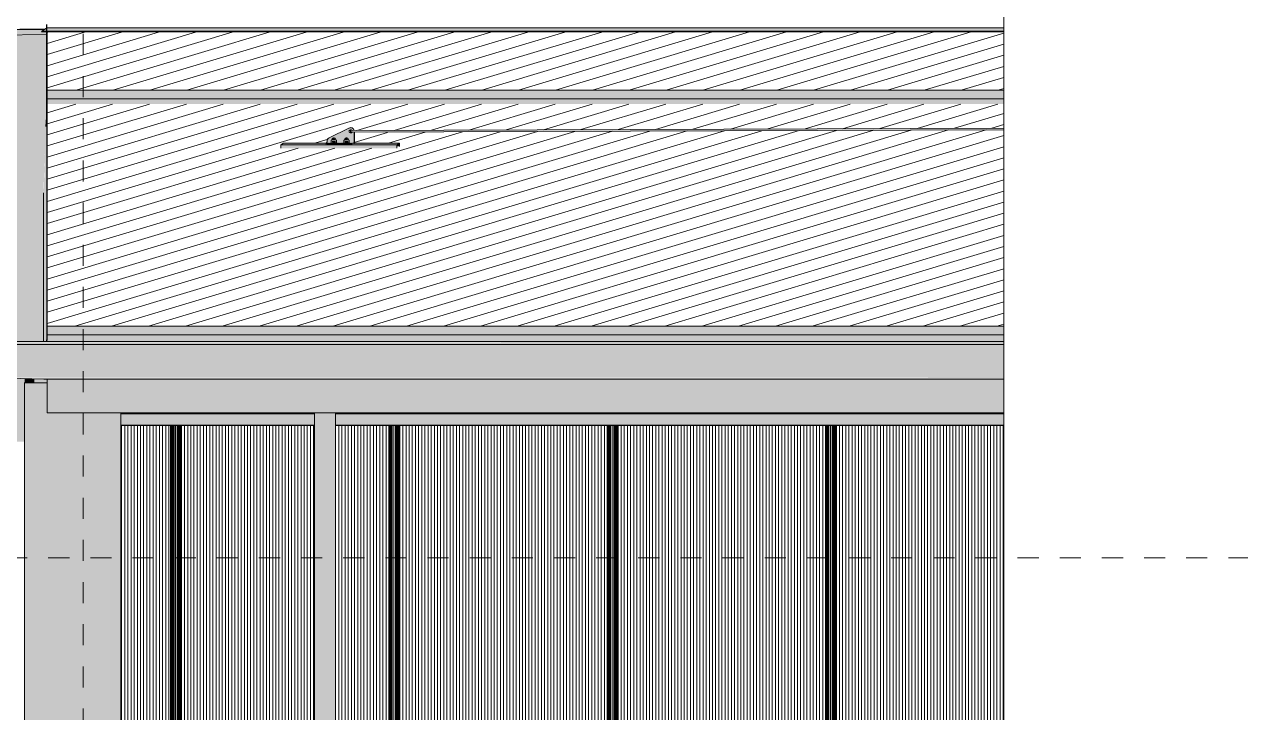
# Model space of a CAD drawing. Header units: metres. Extents: x -2362 to -2010, y -1 to 30.
# Drawn here: x -2154.29 to -2148.52, y 14.51 to 17.77 of the extents above; entities that cross this region are included whole.
import ezdxf

# ---------------------------------------------------------------- set-up
doc = ezdxf.new("R2010")
doc.units = ezdxf.units.M
doc.linetypes.add('AEC_Center', pattern=[0.024, 0.012, -0.004, 0.004, -0.004])
doc.linetypes.add('Grid Line', pattern=[0.021, 0.012, -0.003, 0.003, -0.003])
for name, color, linetype, lineweight in [('A-DETL', 90, 'Continuous', 50), ('A-FLOR-LEVL', 51, 'Continuous', 5), ('A-GENM', 13, 'Continuous', 5), ('A-GLAZ-CURT', 52, 'Continuous', 5), ('A-GLAZ-CWMG', 51, 'Continuous', 5), ('A-ROOF', 132, 'Continuous', 5), ('A-ROOF-PATT', 132, 'Continuous', 5), ('A-WALL', 113, 'Continuous', 5), ('P-SANR-FIXT', 6, 'Continuous', 5), ('Q-SPCQ', 91, 'Continuous', 5), ('S-GRID', 1, 'Continuous', 5)]:
    doc.layers.add(name, color=color, linetype=linetype, lineweight=lineweight)

# ---------------------------------------------------------------- blocks, each defined once
blk = doc.blocks.new('Downpipe - Tee Spreader - Downpipe - Tee Spreader-3247246-SOUTH EAST - PART A')
at = {"layer": 'P-SANR-FIXT'}
blk.add_hatch(color=256, dxfattribs=at).paths.add_polyline_path([(-912.0533, 11.3066), (-912.0534, 15.9274), (-912.1529, 15.9274), (-912.1523, 11.3131), (-912.1484, 11.321), (-912.1382, 11.3319), (-912.1253, 11.3387), (-912.1124, 11.3414), (-912.1003, 11.3412), (-912.0899, 11.339), (-912.0818, 11.3362), (-912.071, 11.3297), (-912.0621, 11.321), (-912.055, 11.3066)])
for p, q in [((-912.1531, 15.9274), (-912.1531, 11.3115)), ((-912.0531, 11.3066), (-912.0531, 15.9274))]:
    blk.add_line(p, q, dxfattribs=at)
blk = doc.blocks.new('Static Line_Sayfa_Metal Deck_Pan Mount - Up to 15 _ pitch - Max 2 Users-1865617-SOUTH EAST - PART A')
at = {"layer": 'Q-SPCQ'}
h = blk.add_hatch(color=256, dxfattribs=at)
h.paths.add_polyline_path([(-911.9854, 17.2794), (-911.9819, 17.2697), (-911.981, 17.2797)])
h.paths.add_polyline_path([(-911.9896, 17.2779), (-911.9838, 17.2695), (-911.9854, 17.2794)])
h.paths.add_polyline_path([(-912.0527, 17.2118), (-912.0112, 17.2118), (-912.009, 17.2186), (-911.9929, 17.2166), (-911.9929, 17.2118), (-911.9642, 17.2118), (-911.9644, 17.2596), (-911.9707, 17.2595), (-911.9837, 17.255), (-911.9883, 17.2585), (-911.9893, 17.2622), (-911.9896, 17.2779), (-912.0873, 17.2296), (-912.0937, 17.2118), (-912.071, 17.2118), (-912.0687, 17.2186), (-912.0527, 17.2186)])
h.paths.add_polyline_path([(-912.0621, 17.2207), (-912.071, 17.2223), (-912.0648, 17.2296), (-912.0563, 17.2266), (-912.05, 17.2212), (-912.0598, 17.2207)])
h.paths.add_polyline_path([(-912.0076, 17.2207), (-912.0106, 17.223), (-912.005, 17.2296), (-911.9966, 17.2266), (-911.9902, 17.2212), (-912.0068, 17.2207)])
h.paths.add_polyline_path([(-911.9644, 17.2622), (-911.9644, 17.2625), (-911.9744, 17.2622)])
h.paths.add_polyline_path([(-911.9734, 17.2652), (-911.965, 17.2666), (-911.9666, 17.2707), (-911.973, 17.2655)])
h.paths.add_polyline_path([(-911.9767, 17.2789), (-911.981, 17.2797), (-911.9799, 17.2695)])
h.paths.add_polyline_path([(-911.9727, 17.2771), (-911.9767, 17.2789), (-911.9781, 17.2687)])
h.paths.add_polyline_path([(-911.9693, 17.2743), (-911.9727, 17.2771), (-911.9766, 17.2675)])
h.paths.add_polyline_path([(-911.9754, 17.266), (-911.9666, 17.2707), (-911.9693, 17.2743)])
h = blk.add_hatch(color=256, dxfattribs=at)
h.paths.add_polyline_path([(-911.6274, 17.2662), (-911.6274, 17.2676), (-911.6373, 17.2672)])
h.paths.add_polyline_path([(-911.9617, 17.2622), (-911.516, 17.2639), (-911.516, 17.2673), (-911.9819, 17.2642), (-911.9625, 17.2623)])
h.paths.add_polyline_path([(-911.516, 17.2639), (-908.8822, 17.2735), (-908.8823, 17.2777), (-909.5506, 17.2752), (-909.9001, 17.2729), (-909.9358, 17.2738), (-909.9771, 17.2737), (-911.148, 17.2688), (-911.1599, 17.2688), (-911.3774, 17.2676), (-911.4063, 17.2676), (-911.4755, 17.2682), (-911.5159, 17.2672)])
h.paths.add_polyline_path([(-911.9728, 17.2657), (-911.9754, 17.266), (-911.9744, 17.2657)])
h = blk.add_hatch(color=256, dxfattribs=at)
h.paths.add_polyline_path([(-911.0099, 17.2631), (-911.0091, 17.262), (-911.0091, 17.2631)])
h.paths.add_polyline_path([(-911.6779, 17.2599), (-911.5221, 17.2603), (-911.4925, 17.2602), (-908.8822, 17.2708), (-908.8823, 17.2735), (-911.6781, 17.2633), (-911.6779, 17.26)])
h.paths.add_polyline_path([(-911.9479, 17.2587), (-911.8059, 17.2592), (-911.7685, 17.2601), (-911.7587, 17.2601), (-911.678, 17.2612), (-911.6781, 17.2633), (-911.9707, 17.2601), (-911.9582, 17.2592)])
for points in [[(-911.9642, 17.2118), (-911.9637, 17.2121), (-911.9644, 17.2586)], [(-912.3123, 17.1988), (-911.7624, 17.1988), (-911.7498, 17.2064), (-911.9739, 17.2059), (-911.9739, 17.201), (-912.0935, 17.201), (-912.0942, 17.2064), (-912.2997, 17.2064)], [(-912.0935, 17.2059), (-911.9663, 17.2075), (-911.9644, 17.2086), (-912.0948, 17.2068)], [(-912.0935, 17.2059), (-912.0935, 17.201), (-912.0337, 17.201), (-912.0337, 17.2059)], [(-912.0674, 17.2207), (-912.05, 17.2212), (-912.0594, 17.2288), (-912.0648, 17.2296), (-912.0721, 17.2212)], [(-912.0621, 17.2068), (-912.0526, 17.207), (-912.0527, 17.2186), (-912.071, 17.2186), (-912.0687, 17.207), (-912.0643, 17.2069)], [(-912.0337, 17.201), (-911.9739, 17.201), (-911.9739, 17.2059), (-912.0337, 17.2059)], [(-912.0023, 17.2068), (-911.9929, 17.2075), (-911.9929, 17.2186), (-912.0112, 17.2186), (-912.009, 17.207), (-912.0046, 17.2069)], [(-912.0077, 17.2207), (-911.9902, 17.2212), (-911.9996, 17.2288), (-912.005, 17.2296), (-912.0106, 17.2211)], [(-911.7627, 17.1905), (-911.7495, 17.1905), (-911.75, 17.2033), (-911.7622, 17.1959), (-911.7625, 17.1959)], [(-911.7622, 17.1959), (-911.75, 17.2033), (-911.7498, 17.2064), (-911.7624, 17.1988)], [(-912.3128, 17.1824), (-911.7629, 17.1824), (-911.7624, 17.1988), (-912.3123, 17.1988)]]:
    blk.add_hatch(color=256, dxfattribs=at).paths.add_polyline_path(points)
h = blk.add_hatch(color=256, dxfattribs=at)
h.paths.add_polyline_path([(-912.0939, 17.2088), (-912.071, 17.211), (-912.071, 17.2118), (-912.0938, 17.2096), (-912.0938, 17.2091)])
h.paths.add_polyline_path([(-912.0526, 17.2088), (-912.0112, 17.211), (-912.0112, 17.2118), (-912.0526, 17.2096), (-912.0526, 17.2089)])
h.paths.add_polyline_path([(-911.9929, 17.2088), (-911.9642, 17.211), (-911.9644, 17.2118), (-911.9929, 17.2095), (-911.9929, 17.2091)])
for p, q in [((-911.9896, 17.2779), (-912.084, 17.2317)), ((-908.8822, 17.2777), (-911.9816, 17.2664)), ((-911.9816, 17.2584), (-908.8822, 17.2697)), ((-911.9642, 17.2118), (-911.9644, 17.2586)), ((-911.964, 17.2596), (-911.9637, 17.2121)), ((-912.3123, 17.1988), (-912.2997, 17.2064)), ((-912.0942, 17.2064), (-912.2997, 17.2064)), ((-912.0981, 17.2062), (-912.098, 17.2012)), ((-912.0959, 17.2075), (-912.098, 17.2062)), ((-912.0939, 17.2086), (-912.0959, 17.2075)), ((-912.0937, 17.216), (-912.0937, 17.2118)), ((-912.0935, 17.2059), (-912.0337, 17.2059)), ((-912.0848, 17.2312), (-912.0853, 17.231)), ((-912.074, 17.2191), (-912.074, 17.2074)), ((-912.0726, 17.2205), (-912.0735, 17.22)), ((-912.0486, 17.2201), (-912.0495, 17.2206)), ((-912.048, 17.2076), (-912.048, 17.2192)), ((-912.0337, 17.2059), (-911.9739, 17.2059)), ((-912.0143, 17.2191), (-912.0142, 17.2074)), ((-912.0128, 17.2205), (-912.0137, 17.22)), ((-911.9888, 17.2201), (-911.9897, 17.2206)), ((-911.9882, 17.2076), (-911.9883, 17.2192)), ((-911.7498, 17.2064), (-911.9718, 17.2064)), ((-911.9685, 17.2062), (-911.9663, 17.2075)), ((-911.9663, 17.2075), (-911.9644, 17.2086)), ((-911.7498, 17.2064), (-911.7624, 17.1988)), ((-911.7622, 17.1959), (-911.75, 17.2033)), ((-911.75, 17.2033), (-911.7495, 17.1905)), ((-911.7492, 17.1906), (-911.7498, 17.2064)), ((-912.3128, 17.1824), (-912.3123, 17.1988)), ((-911.7624, 17.1988), (-912.3123, 17.1988)), ((-911.7624, 17.1988), (-911.7629, 17.1824)), ((-911.7626, 17.1826), (-911.7622, 17.1959))]:
    blk.add_line(p, q, dxfattribs=at)
at = {"layer": 'Q-SPCQ', "flags": 128}
for points in [[(-912.074, 17.2191), (-912.0738, 17.2197), (-912.0736, 17.22), (-912.0735, 17.22)], [(-912.0722, 17.2212), (-912.0724, 17.2207), (-912.0726, 17.2205)], [(-912.0722, 17.2212), (-912.0694, 17.2272), (-912.0668, 17.2294), (-912.0668, 17.2294)], [(-912.0499, 17.2213), (-912.0527, 17.2273), (-912.0553, 17.2294), (-912.0568, 17.2302), (-912.0578, 17.2305), (-912.0584, 17.2307), (-912.0588, 17.2308), (-912.0591, 17.2308), (-912.0594, 17.2309), (-912.0596, 17.2309), (-912.0597, 17.2309), (-912.0599, 17.2309), (-912.06, 17.2309), (-912.0601, 17.2309), (-912.0602, 17.2309), (-912.0603, 17.231), (-912.0603, 17.231), (-912.0604, 17.231), (-912.0604, 17.231), (-912.0605, 17.231), (-912.0605, 17.231), (-912.0606, 17.231), (-912.0606, 17.231), (-912.0607, 17.231), (-912.0607, 17.231), (-912.0607, 17.231), (-912.0608, 17.231), (-912.0608, 17.231), (-912.0608, 17.231), (-912.0608, 17.231), (-912.0609, 17.231), (-912.0609, 17.231), (-912.0609, 17.231), (-912.0609, 17.231), (-912.061, 17.231), (-912.061, 17.231), (-912.061, 17.231), (-912.061, 17.231), (-912.0611, 17.231), (-912.0611, 17.231), (-912.0611, 17.231), (-912.0611, 17.231), (-912.0612, 17.231), (-912.0612, 17.231), (-912.0612, 17.231), (-912.0612, 17.231), (-912.0613, 17.231), (-912.0613, 17.231), (-912.0613, 17.231), (-912.0613, 17.231), (-912.0614, 17.231), (-912.0614, 17.231), (-912.0614, 17.231), (-912.0615, 17.231), (-912.0615, 17.231), (-912.0615, 17.231), (-912.0616, 17.231), (-912.0616, 17.231), (-912.0616, 17.231), (-912.0617, 17.231), (-912.0617, 17.231), (-912.0618, 17.231), (-912.0619, 17.2309), (-912.0619, 17.2309), (-912.062, 17.2309), (-912.0621, 17.2309), (-912.0622, 17.2309), (-912.0623, 17.2309), (-912.0624, 17.2309), (-912.0626, 17.2309), (-912.0628, 17.2308), (-912.063, 17.2308), (-912.0633, 17.2307), (-912.0637, 17.2307), (-912.0643, 17.2305), (-912.0651, 17.2302), (-912.0665, 17.2296), (-912.0668, 17.2294)], [(-912.0499, 17.2213), (-912.0497, 17.2208), (-912.0495, 17.2206)], [(-912.048, 17.2192), (-912.0483, 17.2198), (-912.0485, 17.2201), (-912.0486, 17.2201)], [(-912.0143, 17.2191), (-912.0141, 17.2197), (-912.0138, 17.22), (-912.0137, 17.22)], [(-912.0124, 17.2212), (-912.0126, 17.2207), (-912.0128, 17.2205)], [(-912.0124, 17.2212), (-912.0096, 17.2272), (-912.0071, 17.2294), (-912.0071, 17.2294)], [(-911.9902, 17.2213), (-911.993, 17.2273), (-911.9956, 17.2294), (-911.9971, 17.2302), (-911.998, 17.2305), (-911.9986, 17.2307), (-911.999, 17.2308), (-911.9994, 17.2308), (-911.9996, 17.2309), (-911.9998, 17.2309), (-912, 17.2309), (-912.0001, 17.2309), (-912.0002, 17.2309), (-912.0003, 17.2309), (-912.0004, 17.2309), (-912.0005, 17.231), (-912.0006, 17.231), (-912.0006, 17.231), (-912.0007, 17.231), (-912.0007, 17.231), (-912.0008, 17.231), (-912.0008, 17.231), (-912.0008, 17.231), (-912.0009, 17.231), (-912.0009, 17.231), (-912.001, 17.231), (-912.001, 17.231), (-912.001, 17.231), (-912.001, 17.231), (-912.0011, 17.231), (-912.0011, 17.231), (-912.0011, 17.231), (-912.0012, 17.231), (-912.0012, 17.231), (-912.0012, 17.231), (-912.0012, 17.231), (-912.0013, 17.231), (-912.0013, 17.231), (-912.0013, 17.231), (-912.0013, 17.231), (-912.0013, 17.231), (-912.0014, 17.231), (-912.0014, 17.231), (-912.0014, 17.231), (-912.0014, 17.231), (-912.0015, 17.231), (-912.0015, 17.231), (-912.0015, 17.231), (-912.0015, 17.231), (-912.0016, 17.231), (-912.0016, 17.231), (-912.0016, 17.231), (-912.0017, 17.231), (-912.0017, 17.231), (-912.0017, 17.231), (-912.0018, 17.231), (-912.0018, 17.231), (-912.0018, 17.231), (-912.0019, 17.231), (-912.0019, 17.231), (-912.002, 17.231), (-912.002, 17.231), (-912.0021, 17.2309), (-912.0022, 17.2309), (-912.0022, 17.2309), (-912.0023, 17.2309), (-912.0024, 17.2309), (-912.0025, 17.2309), (-912.0026, 17.2309), (-912.0028, 17.2309), (-912.003, 17.2308), (-912.0032, 17.2308), (-912.0035, 17.2307), (-912.0039, 17.2307), (-912.0045, 17.2305), (-912.0054, 17.2302), (-912.0067, 17.2296), (-912.0071, 17.2294)], [(-911.9902, 17.2213), (-911.9899, 17.2208), (-911.9897, 17.2206)], [(-911.9883, 17.2192), (-911.9885, 17.2198), (-911.9888, 17.2201), (-911.9888, 17.2201)]]:
    blk.add_lwpolyline(points, dxfattribs=at)
at = {"layer": 'Q-SPCQ'}
for centre, major_axis, ratio, start_param, end_param in [((-911.9818, 17.2622), (-0.009, 0.015), 0.994821, 4.426883, 6.198392), ((-911.9818, 17.2622), (-0.00386, 0.00643), 0.994821, 4.697409, 7.315403), ((-911.9818, 17.2622), (-0.00386, 0.00643), 0.994821, 1.032218, 3.912011), ((-911.9814, 17.2625), (-0.009, 0.015), 0.994821, 4.426883, 6.198392), ((-911.9814, 17.2625), (-0.00386, 0.00643), 0.994821, 6.006406, 7.315403), ((-911.9814, 17.2625), (-0.00386, 0.00643), 0.994821, 1.032218, 1.555816), ((-911.9816, 17.2624), (0, 0.004), 0.087257, 5.811946, 7.906341), ((-911.9816, 17.2624), (0, 0.004), 0.087257, 1.623156, 4.24115), ((-911.9816, 17.2624), (0, 0.004), 0.087257, 4.764749, 5.026548), ((-911.9816, 17.2624), (0, 0.004), 0.087257, 4.502949, 4.764749), ((-911.9814, 17.2625), (-0.00386, 0.00643), 0.994821, 4.697409, 5.482807), ((-911.9814, 17.2625), (-0.00386, 0.00643), 0.994821, 3.388412, 3.912011), ((-912.0931, 17.2062), (0.005, 0.00002), 0.052136, 3.054105, 4.624901), ((-912.094, 17.2116), (0, 0.003), 0.087257, 3.193952, 4.764749), ((-912.094, 17.2116), (0, 0.008), 0.087257, 3.193952, 3.717551), ((-912.0763, 17.216), (-0.009, 0.015), 0.994821, 6.198392, 7.315403), ((-912.0758, 17.2162), (-0.009, 0.015), 0.994821, 0.362011, 1.001332), ((-912.061, 17.2075), (0.013, 0.0001), 0.052136, 3.054105, 6.195697), ((-912.061, 17.2075), (0.013, 0.0001), 0.052136, 2.543204, 3.054105), ((-912.061, 17.2075), (0.013, 0.0001), 0.052136, 6.195697, 6.981096), ((-912.0012, 17.2075), (0.013, 0.0001), 0.052136, 3.054105, 6.195697), ((-912.0012, 17.2075), (0.013, 0.0001), 0.052136, 2.543204, 3.054105), ((-912.0012, 17.2075), (0.013, 0.0001), 0.052136, 6.195697, 6.981096), ((-911.9814, 17.2625), (-0.00386, 0.00643), 0.994821, 2.341215, 2.864813), ((-911.9735, 17.2062), (0.005, 0.00002), 0.052136, 4.624901, 6.195697), ((-911.9644, 17.2116), (0, 0.008), 0.087257, 3.193952, 4.764749), ((-911.9644, 17.2116), (0, 0.003), 0.087257, 3.193952, 4.764749)]:
    blk.add_ellipse(centre, major_axis=major_axis, ratio=ratio, start_param=start_param, end_param=end_param, dxfattribs=at)
blk = doc.blocks.new('Ridge Capping - Ridge Capping-1882401-SOUTH EAST - PART A')
at = {"layer": 'A-ROOF'}
h = blk.add_hatch(color=256, dxfattribs=at)
h.paths.add_polyline_path([(-1021.1753, 17.7195), (-913.5595, 17.7195), (-913.425, 17.7218), (-913.425, 17.7344), (-913.4478, 17.7344), (-913.4471, 17.7379), (-913.4341, 17.7457), (-1024.4769, 17.7457), (-1024.4767, 17.7195), (-1023.129, 17.7195)])
h.paths.add_polyline_path([(-913.423, 17.7195), (-913.421, 17.7195), (-913.423, 17.7344)])
h = blk.add_hatch(color=256, dxfattribs=at)
h.paths.add_polyline_path([(-908.8822, 17.7344), (-908.8822, 17.7379), (-913.423, 17.7379), (-913.423, 17.7344), (-909.3242, 17.7344)])
h.paths.add_polyline_path([(-913.4478, 17.7344), (-913.425, 17.7344), (-913.425, 17.7379), (-913.4471, 17.7379)])
h = blk.add_hatch(color=256, dxfattribs=at)
h.paths.add_polyline_path([(-908.8822, 17.7379), (-908.8822, 17.7536), (-913.423, 17.7524), (-913.423, 17.7379), (-909.3242, 17.7379)])
h.paths.add_polyline_path([(-913.425, 17.7379), (-913.425, 17.7512), (-913.4471, 17.7379)])
for p, q in [((-1024.4769, 17.7457), (-913.4341, 17.7457)), ((-913.4478, 17.7344), (-913.4471, 17.7379)), ((-913.4478, 17.7344), (-913.425, 17.7344)), ((-913.4471, 17.7379), (-913.425, 17.7512)), ((-913.4471, 17.7379), (-913.425, 17.7379)), ((-913.423, 17.7379), (-908.8822, 17.7379)), ((-913.423, 17.7344), (-908.8822, 17.7344)), ((-908.8822, 17.7536), (-913.421, 17.7536))]:
    blk.add_line(p, q, dxfattribs=at)
blk = doc.blocks.new('Roof Gutters1 - Roof Gutters-1884510-SOUTH EAST - PART A')
at = {"layer": 'A-ROOF'}
blk.add_hatch(color=256, dxfattribs=at).paths.add_polyline_path([(-913.4341, 17.7457), (-913.4308, 17.7476), (-913.4471, 17.7457)])
for p, q in [((-913.5516, 17.7476), (-913.5544, 17.7457)), ((-913.4308, 17.7476), (-913.5516, 17.7476))]:
    blk.add_line(p, q, dxfattribs=at)
blk = doc.blocks.new('Roof Gutters3 - Roof Gutters-1885272-SOUTH EAST - PART A')
at = {"layer": 'A-ROOF'}
h = blk.add_hatch(color=256, dxfattribs=at)
h.paths.add_polyline_path([(-913.7426, 15.7868), (-913.5314, 15.7905), (-913.5314, 16.0699), (-913.5256, 16.0699), (-913.5256, 16.0893), (-913.6119, 16.0935), (-913.6159, 16.0965), (-913.7426, 16.2074), (-913.7426, 16.0451)])
h.paths.add_polyline_path([(-913.4393, 16.9701), (-913.425, 17.3665), (-913.425, 17.7218), (-913.7426, 17.7163), (-913.7426, 17.2946), (-913.7267, 17.28), (-913.6089, 17.01), (-913.6067, 17.0089), (-913.4759, 16.9786)])
for points in [[(-913.425, 17.3258), (-913.423, 17.3665), (-913.425, 17.3665)], [(-913.5285, 11.2568), (-913.5285, 16.0699), (-913.5314, 16.0699), (-913.5314, 11.2729)], [(-913.0725, 11.2566), (-913.0725, 11.3326), (-913.1872, 11.3326), (-913.1872, 11.3453), (-913.0725, 11.3453), (-913.0725, 15.9274), (-913.421, 15.9274), (-913.421, 16.0699), (-913.5285, 16.0699), (-913.5285, 11.2568), (-913.1872, 11.2566)]]:
    blk.add_hatch(color=256, dxfattribs=at).paths.add_polyline_path(points)
for p, q in [((-913.7426, 17.7163), (-913.425, 17.7218)), ((-913.425, 17.7699), (-913.425, 17.3258)), ((-913.423, 17.7699), (-913.423, 17.3535)), ((-913.5314, 16.0699), (-913.5285, 16.0699)), ((-913.5285, 16.0699), (-913.421, 16.0699)), ((-913.5285, 16.0699), (-913.5285, 11.2568)), ((-913.0725, 15.9274), (-913.0725, 11.3453))]:
    blk.add_line(p, q, dxfattribs=at)
blk = doc.blocks.new('Rectangular Mullion - Mullion_FramedFacade_Danpal_DPAEC50-V231-SOUTH EAST - PART A')
at = {"layer": 'A-GLAZ-CWMG'}
h = blk.add_hatch(color=256, dxfattribs=at)
h.paths.add_polyline_path([(-909.7273, 11.4488), (-909.7222, 11.4488), (-909.7222, 13.1218), (-909.7273, 13.1239), (-909.7273, 11.6403)])
h.paths.add_polyline_path([(-909.7273, 13.2002), (-909.7222, 13.2024), (-909.7222, 15.8674), (-909.7273, 15.8674), (-909.7273, 13.4022)])
h = blk.add_hatch(color=256, dxfattribs=at)
h.paths.add_polyline_path([(-909.7165, 11.4488), (-909.7129, 11.4488), (-909.7129, 13.1178), (-909.7165, 13.1193), (-909.7165, 11.6403)])
h.paths.add_polyline_path([(-909.7165, 13.205), (-909.7129, 13.2066), (-909.7129, 15.8674), (-909.7165, 15.8674), (-909.7165, 13.4022)])
h = blk.add_hatch(color=256, dxfattribs=at)
h.paths.add_polyline_path([(-909.6957, 11.4488), (-909.6921, 11.4488), (-909.6921, 13.1089), (-909.6957, 13.1105), (-909.6957, 11.6403)])
h.paths.add_polyline_path([(-909.6957, 13.2142), (-909.6921, 13.2158), (-909.6921, 15.8674), (-909.6957, 15.8674), (-909.6957, 13.4022)])
h = blk.add_hatch(color=256, dxfattribs=at)
h.paths.add_polyline_path([(-909.686, 11.4488), (-909.6809, 11.4488), (-909.6809, 13.1041), (-909.686, 13.1063), (-909.686, 11.6403)])
h.paths.add_polyline_path([(-909.686, 13.2185), (-909.6809, 13.2208), (-909.6809, 15.8674), (-909.686, 15.8674), (-909.686, 13.4022)])
for p, q in [((-909.7282, 15.8674), (-909.7282, 13.1998)), ((-909.7273, 15.8674), (-909.7273, 13.2002)), ((-909.7222, 15.8674), (-909.7222, 13.2024)), ((-909.7203, 13.2033), (-909.7203, 15.8674)), ((-909.7165, 15.8674), (-909.7165, 13.205)), ((-909.7129, 15.8674), (-909.7129, 13.2066)), ((-909.712, 15.8674), (-909.712, 13.207)), ((-909.6965, 15.8674), (-909.6965, 13.2139)), ((-909.6957, 15.8674), (-909.6957, 13.2142)), ((-909.6921, 15.8674), (-909.6921, 13.2158)), ((-909.691, 15.8674), (-909.691, 13.2163)), ((-909.6875, 15.8674), (-909.6875, 13.2179)), ((-909.686, 15.8674), (-909.686, 13.2185)), ((-909.6809, 15.8674), (-909.6809, 13.2208))]:
    blk.add_line(p, q, dxfattribs=at)
blk = doc.blocks.new('Rectangular Mullion - Mullion_FramedFacade_Danpal_DPAEC50-V232-SOUTH EAST - PART A')
at = {"layer": 'A-GLAZ-CWMG'}
for points in [[(-910.7633, 11.4488), (-910.7582, 11.4488), (-910.7582, 15.8674), (-910.7633, 15.8674), (-910.7633, 11.6403)], [(-910.7525, 11.4488), (-910.7489, 11.4488), (-910.7489, 15.8674), (-910.7525, 15.8674), (-910.7525, 11.6403)], [(-910.7318, 11.4488), (-910.7282, 11.4488), (-910.7282, 15.8674), (-910.7318, 15.8674), (-910.7318, 11.6403)], [(-910.722, 11.4488), (-910.7169, 11.4488), (-910.7169, 15.8674), (-910.722, 15.8674), (-910.722, 11.6403)]]:
    blk.add_hatch(color=256, dxfattribs=at).paths.add_polyline_path(points)
for p, q in [((-910.7642, 15.8674), (-910.7642, 11.4488)), ((-910.7633, 15.8674), (-910.7633, 11.4488)), ((-910.7582, 15.8674), (-910.7582, 11.4488)), ((-910.7563, 11.4488), (-910.7563, 15.8674)), ((-910.7525, 15.8674), (-910.7525, 11.4488)), ((-910.7489, 15.8674), (-910.7489, 11.4488)), ((-910.7481, 15.8674), (-910.7481, 11.4488)), ((-910.7325, 15.8674), (-910.7325, 11.4488)), ((-910.7318, 15.8674), (-910.7318, 11.4488)), ((-910.7282, 15.8674), (-910.7282, 11.4488)), ((-910.7271, 15.8674), (-910.7271, 11.4488)), ((-910.7235, 15.8674), (-910.7235, 11.4488)), ((-910.722, 15.8674), (-910.722, 11.4488)), ((-910.7169, 15.8674), (-910.7169, 11.4488))]:
    blk.add_line(p, q, dxfattribs=at)
blk = doc.blocks.new('Rectangular Mullion - Mullion_FramedFacade_Danpal_DPAEC50-V233-SOUTH EAST - PART A')
at = {"layer": 'A-GLAZ-CWMG'}
for points in [[(-911.7994, 11.4488), (-911.7943, 11.4488), (-911.7943, 15.8674), (-911.7994, 15.8674), (-911.7994, 11.6403)], [(-911.7886, 11.4488), (-911.7849, 11.4488), (-911.7849, 15.8674), (-911.7886, 15.8674), (-911.7886, 11.6403)], [(-911.7678, 11.4488), (-911.7642, 11.4488), (-911.7663, 15.8674), (-911.7678, 15.8674), (-911.7678, 11.6403)], [(-911.758, 11.4488), (-911.7529, 11.4488), (-911.7529, 15.8674), (-911.758, 15.8674), (-911.758, 11.6403)]]:
    blk.add_hatch(color=256, dxfattribs=at).paths.add_polyline_path(points)
for p, q in [((-911.8003, 15.8674), (-911.8003, 11.4488)), ((-911.7994, 15.8674), (-911.7994, 11.4488)), ((-911.7943, 15.8674), (-911.7943, 11.4488)), ((-911.7923, 11.4488), (-911.7923, 15.8674)), ((-911.7886, 15.8674), (-911.7886, 11.4488)), ((-911.7849, 15.8674), (-911.7849, 11.4488)), ((-911.7841, 15.8674), (-911.7841, 11.4488)), ((-911.7685, 15.8674), (-911.7685, 11.4488)), ((-911.7678, 15.8674), (-911.7678, 11.4488)), ((-911.7642, 15.8674), (-911.7642, 11.4488)), ((-911.7631, 15.8674), (-911.7631, 11.4488)), ((-911.7595, 15.8674), (-911.7595, 11.4488)), ((-911.758, 15.8674), (-911.758, 11.4488)), ((-911.7529, 15.8674), (-911.7529, 11.4488))]:
    blk.add_line(p, q, dxfattribs=at)
blk = doc.blocks.new('Rectangular Mullion - Mullion_FramedFacade_Danpal_DPAEC50-V234-SOUTH EAST - PART A')
at = {"layer": 'A-GLAZ-CWMG'}
for points in [[(-912.8354, 11.4488), (-912.8303, 11.4488), (-912.8303, 15.8674), (-912.8354, 15.8674), (-912.8354, 11.6403)], [(-912.8246, 11.4488), (-912.821, 11.4488), (-912.821, 15.8674), (-912.8246, 15.8674), (-912.8246, 11.6403)], [(-912.8038, 11.4488), (-912.8002, 11.4488), (-912.8002, 15.8674), (-912.8038, 15.8674), (-912.8038, 11.6403)], [(-912.7941, 11.4488), (-912.789, 11.4488), (-912.789, 15.8674), (-912.7941, 15.8674), (-912.7941, 11.6403)]]:
    blk.add_hatch(color=256, dxfattribs=at).paths.add_polyline_path(points)
for p, q in [((-912.8363, 15.8674), (-912.8363, 11.4488)), ((-912.8354, 15.8674), (-912.8354, 11.4488)), ((-912.8303, 15.8674), (-912.8303, 11.4488)), ((-912.8284, 11.4488), (-912.8284, 15.8674)), ((-912.8246, 15.8674), (-912.8246, 11.4488)), ((-912.821, 15.8674), (-912.821, 11.4488)), ((-912.8201, 15.8674), (-912.8201, 11.4488)), ((-912.8046, 15.8674), (-912.8046, 11.4488)), ((-912.8038, 15.8674), (-912.8038, 11.4488)), ((-912.8002, 15.8674), (-912.8002, 11.4488)), ((-912.7991, 15.8674), (-912.7991, 11.4488)), ((-912.7956, 15.8674), (-912.7956, 11.4488)), ((-912.7941, 15.8674), (-912.7941, 11.4488)), ((-912.789, 15.8674), (-912.789, 11.4488))]:
    blk.add_line(p, q, dxfattribs=at)
blk = doc.blocks.new('MulticellPanel_Polycarbonate_Danpal_1040w - Premium Dark Opal-V236-SOUTH EAST - PART A')
at = {"layer": 'A-GLAZ-CURT'}
h = blk.add_hatch(dxfattribs=at)
h.set_pattern_fill('FP_126', color=256, style=0, pattern_type=2)
h.set_pattern_definition([(90, (-909.793, 11.402), (-0.01494, 9e-19), [])])
h.paths.add_polyline_path([(-909.5684, 11.4477), (-908.8822, 11.4477), (-908.8822, 11.9189), (-908.6921, 11.997), (-908.6921, 12.6824), (-909.68, 13.1038), (-909.6809, 11.4488), (-909.686, 11.4488), (-909.686, 13.1063), (-909.6905, 13.1082), (-909.6921, 11.4488), (-909.6975, 11.4488), (-909.6975, 13.1112), (-909.704, 13.114), (-909.704, 11.4477), (-909.68, 11.4477)])
h.paths.add_polyline_path([(-908.6862, 11.9994), (-908.6816, 12.0013), (-908.6816, 12.6779), (-908.6862, 12.6799), (-908.6862, 12.0808)])
h.paths.add_polyline_path([(-908.6745, 12.0042), (-908.668, 12.0068), (-908.668, 12.6722), (-908.6745, 12.6749), (-908.6745, 12.0808)])
h.paths.add_polyline_path([(-909.704, 13.2105), (-909.6975, 13.2134), (-909.6975, 15.8674), (-909.704, 15.8674), (-909.704, 13.4022)])
h.paths.add_polyline_path([(-909.6905, 13.2165), (-909.686, 13.2185), (-909.686, 15.8674), (-909.6905, 15.8674), (-909.6905, 13.4022)])
h.paths.add_polyline_path([(-909.68, 13.2212), (-908.8822, 13.5754), (-908.8822, 15.8674), (-909.68, 15.8674), (-909.68, 13.4022)])
blk.add_line((-909.704, 13.2105), (-909.704, 15.8674), dxfattribs=at)
blk = doc.blocks.new('MulticellPanel_Polycarbonate_Danpal_1040w - Premium Dark Opal-V237-SOUTH EAST - PART A')
at = {"layer": 'A-GLAZ-CURT'}
h = blk.add_hatch(dxfattribs=at)
h.set_pattern_fill('FP_127', color=256, style=0, pattern_type=2)
h.set_pattern_definition([(90, (-910.829, 11.402), (-0.01494, 9e-19), [])])
h.paths.add_polyline_path([(-909.7281, 11.4477), (-909.704, 11.4477), (-909.704, 13.114), (-909.7106, 13.1168), (-909.7129, 11.4488), (-909.7176, 11.4488), (-909.7176, 13.1198), (-909.7222, 13.1218), (-909.7222, 11.4488), (-909.7281, 11.4488), (-909.7281, 13.1243), (-909.8126, 13.1623), (-909.7281, 13.1998), (-909.7281, 15.8674), (-910.716, 15.8674), (-910.7169, 11.4488), (-910.722, 11.4488), (-910.722, 15.8674), (-910.7265, 15.8674), (-910.7282, 11.4488), (-910.7336, 11.4488), (-910.7336, 15.8674), (-910.7401, 15.8674), (-910.7401, 11.4477), (-909.8126, 11.4477)])
h.paths.add_polyline_path([(-909.7222, 13.2024), (-909.7176, 13.2045), (-909.7176, 15.8674), (-909.7222, 15.8674), (-909.7222, 13.4022)])
h.paths.add_polyline_path([(-909.7106, 13.2076), (-909.704, 13.2105), (-909.7044, 15.8674), (-909.7106, 15.8674), (-909.7106, 13.4022)])
for p, q in [((-910.7401, 11.4477), (-910.7401, 15.8674)), ((-909.704, 13.2105), (-909.704, 15.8674))]:
    blk.add_line(p, q, dxfattribs=at)
blk = doc.blocks.new('MulticellPanel_Polycarbonate_Danpal_1040w - Opal-3266262-SOUTH EAST - PART A')
at = {"layer": 'A-GLAZ-CURT'}
h = blk.add_hatch(dxfattribs=at)
h.set_pattern_fill('FP_128', color=256, style=0, pattern_type=2)
h.set_pattern_definition([(90, (-911.865, 11.402), (-0.01494, 9e-19), [])])
h.paths.add_polyline_path([(-911.7761, 11.4477), (-910.7401, 11.4477), (-910.7404, 15.8674), (-910.7466, 15.8674), (-910.7489, 11.4488), (-910.7537, 11.4488), (-910.7537, 15.8674), (-910.7582, 15.8674), (-910.7582, 11.4488), (-910.7642, 11.4488), (-910.7642, 15.8674), (-911.752, 15.8674), (-911.7529, 11.4488), (-911.758, 11.4488), (-911.758, 15.8674), (-911.7625, 15.8674), (-911.7642, 11.4488), (-911.7696, 11.4488), (-911.7696, 15.8674), (-911.7761, 15.8674), (-911.7761, 11.6403)])
for p, q in [((-911.7761, 11.4477), (-911.7761, 15.8674)), ((-910.7401, 11.4477), (-910.7401, 15.8674))]:
    blk.add_line(p, q, dxfattribs=at)
blk = doc.blocks.new('MulticellPanel_Polycarbonate_Danpal_1040w - Opal-V238-SOUTH EAST - PART A')
at = {"layer": 'A-GLAZ-CURT'}
h = blk.add_hatch(dxfattribs=at)
h.set_pattern_fill('FP_129', color=256, style=0, pattern_type=2)
h.set_pattern_definition([(90, (-912.901, 11.402), (-0.01494, 9e-19), [])])
h.paths.add_polyline_path([(-911.7943, 11.4477), (-911.7761, 11.4477), (-911.7764, 15.8674), (-911.7826, 15.8674), (-911.7849, 11.4488), (-911.7897, 11.4488), (-911.7897, 15.8674), (-911.7943, 15.8674), (-911.7943, 11.4488), (-911.8002, 11.4488), (-911.8002, 15.8674), (-912.0533, 15.8674), (-912.0533, 11.4477), (-911.7994, 11.4477)])
h.paths.add_polyline_path([(-912.789, 11.4477), (-912.1529, 11.4477), (-912.1529, 15.8674), (-912.7881, 15.8674), (-912.789, 11.4488), (-912.7941, 11.4488), (-912.7941, 15.8674), (-912.7986, 15.8674), (-912.8002, 11.4488), (-912.8056, 11.4488), (-912.8056, 15.8674), (-912.8121, 15.8674), (-912.8121, 11.4477), (-912.7941, 11.4477)])
for p, q in [((-912.8121, 11.4477), (-912.8121, 15.8674)), ((-911.7761, 11.4477), (-911.7761, 15.8674))]:
    blk.add_line(p, q, dxfattribs=at)
blk = doc.blocks.new('MulticellPanel_Polycarbonate_Danpal_1040w - Opal-3266263-SOUTH EAST - PART A')
at = {"layer": 'A-GLAZ-CURT'}
h = blk.add_hatch(dxfattribs=at)
h.set_pattern_fill('FP_130', color=256, style=0, pattern_type=2)
h.set_pattern_definition([(90, (-913.603, 11.402), (-0.01494, 9e-19), [])])
h.paths.add_polyline_path([(-913.0721, 11.4477), (-912.8121, 11.4477), (-912.8124, 15.8674), (-912.8187, 15.8674), (-912.821, 11.4488), (-912.8257, 11.4488), (-912.8257, 15.8674), (-912.8303, 15.8674), (-912.8303, 11.4488), (-912.8362, 11.4488), (-912.8362, 15.8674), (-913.0721, 15.8674), (-913.0721, 11.6403)])
blk.add_line((-912.8121, 11.4477), (-912.8121, 15.8674), dxfattribs=at)
blk = doc.blocks.new('Gutter 01 - Gutter 01-2642328-SOUTH EAST - PART A')
at = {"layer": 'A-GENM'}
for points in [[(-913.7954, 16.2559), (-913.7939, 16.2606), (-913.7896, 16.2631), (-913.7912, 17.3495), (-913.7948, 17.3462), (-913.7954, 17.3429), (-913.7954, 16.4856)], [(-913.7896, 16.2631), (-913.7691, 16.266), (-913.7691, 17.3518), (-913.7896, 17.3499), (-913.7896, 16.4856)], [(-913.6127, 16.266), (-913.6127, 17.0157), (-913.7267, 17.28), (-913.7675, 17.3176), (-913.7675, 16.266), (-913.7201, 16.266)], [(-913.4393, 16.266), (-913.4246, 16.266), (-913.4231, 16.2842), (-913.425, 17.3303), (-913.4287, 17.2852), (-913.4393, 16.926), (-913.4393, 16.4856)], [(-913.607, 16.266), (-913.6067, 16.266), (-913.6089, 17.01), (-913.6127, 17.0157), (-913.6109, 16.266), (-913.6089, 16.266)], [(-913.4393, 16.266), (-913.4393, 16.9701), (-913.6067, 17.0089), (-913.6067, 16.266), (-913.4759, 16.266)], [(-913.7691, 16.266), (-913.7675, 16.266), (-913.7691, 16.4856)], [(-913.4231, 16.2842), (-913.4211, 16.2842), (-913.4231, 16.4856)], [(-913.4246, 16.266), (-908.8822, 16.266), (-908.8822, 16.2704), (-913.421, 16.2704), (-913.4231, 16.2842), (-913.4242, 16.2704)], [(-908.8822, 16.2516), (-908.8822, 16.2631), (-913.7927, 16.2618), (-913.7953, 16.2576), (-913.7943, 16.2528), (-913.7932, 16.2516), (-909.8126, 16.2516)], [(-912.9874, 16.095), (-908.8822, 16.095), (-908.8822, 16.2516), (-913.7932, 16.2516), (-913.6141, 16.095), (-913.2316, 16.095)], [(-908.8822, 16.2631), (-908.8822, 16.266), (-913.7691, 16.266), (-913.7896, 16.2631), (-909.8126, 16.2631)], [(-908.8822, 16.0922), (-908.8822, 16.095), (-913.6119, 16.0935), (-913.6068, 16.0922), (-909.8126, 16.0922)], [(-912.9874, 16.0862), (-908.8822, 16.0862), (-908.8822, 16.0922), (-913.6068, 16.0922), (-913.4374, 16.0862), (-913.2316, 16.0862)]]:
    blk.add_hatch(color=256, dxfattribs=at).paths.add_polyline_path(points)
for p, q in [((-913.7954, 17.3434), (-913.7954, 16.2564)), ((-913.7896, 17.3499), (-913.7691, 17.3518)), ((-913.7691, 17.3518), (-913.7675, 17.3499)), ((-913.7691, 16.266), (-913.7691, 17.3518)), ((-913.7675, 16.266), (-913.7675, 17.3499)), ((-913.7675, 17.3176), (-913.7257, 17.2791)), ((-913.4287, 17.2852), (-913.425, 17.3303)), ((-913.4247, 17.3334), (-913.4231, 17.3535)), ((-913.4231, 17.3535), (-913.4211, 17.3533)), ((-913.4231, 16.2842), (-913.4231, 17.3535)), ((-913.4211, 16.2842), (-913.4211, 17.3533)), ((-913.4393, 16.266), (-913.4393, 16.9701)), ((-913.4246, 16.266), (-913.4231, 16.2842)), ((-913.6141, 16.095), (-913.7932, 16.2516)), ((-908.8822, 16.2516), (-913.7932, 16.2516)), ((-913.7896, 16.2631), (-913.7691, 16.266)), ((-908.8822, 16.266), (-913.7691, 16.266)), ((-913.4374, 16.0862), (-913.6068, 16.0922)), ((-908.8822, 16.0862), (-913.4374, 16.0862))]:
    blk.add_line(p, q, dxfattribs=at)
blk.add_ellipse((-913.789, 17.3434), major_axis=(0.00646, 0), ratio=0.99864, start_param=1.663121, end_param=3.227111, dxfattribs=at)
blk.add_open_spline([(-913.7932, 16.2516), (-913.7936, 16.252), (-913.7943, 16.2528), (-913.7951, 16.2542), (-913.7955, 16.2559), (-913.7954, 16.2576), (-913.795, 16.2589), (-913.7945, 16.2598), (-913.7942, 16.2603), (-913.7938, 16.2609), (-913.7933, 16.2614), (-913.7928, 16.2618), (-913.7924, 16.262), (-913.792, 16.2623), (-913.7914, 16.2626), (-913.7906, 16.2629), (-913.79, 16.2631), (-913.7896, 16.2631)], degree=3, knots=[0, 0, 0, 0, 0.111111, 0.222222, 0.333333, 0.444444, 0.555556, 0.611111, 0.638889, 0.666667, 0.75, 0.770833, 0.791667, 0.833333, 0.875, 0.916667, 1, 1, 1, 1], dxfattribs=at)
blk.add_open_spline([(-913.6068, 16.0922), (-913.6077, 16.0922), (-913.6095, 16.0924), (-913.612, 16.0934), (-913.6134, 16.0944), (-913.6141, 16.095)], degree=3, dxfattribs=at)
blk = doc.blocks.new('Rectangular Mullion - Frame_Framed Facade_Danpal_DPANMF BT2-3266258-SOUTH EAST - PART A')
at = {"layer": 'A-GLAZ-CWMG'}
for points in [[(-912.9874, 15.9219), (-912.814, 15.9219), (-912.8148, 15.9274), (-913.0723, 15.9274), (-913.0723, 15.9219)], [(-913.0723, 15.8685), (-912.8148, 15.8685), (-912.8148, 15.9219), (-913.0723, 15.9219)]]:
    blk.add_hatch(color=256, dxfattribs=at).paths.add_polyline_path(points)
for p, q in [((-912.8148, 15.9219), (-913.0725, 15.9219)), ((-912.8148, 15.8685), (-913.0725, 15.8685)), ((-912.8124, 15.8674), (-913.0725, 15.8674))]:
    blk.add_line(p, q, dxfattribs=at)
blk = doc.blocks.new('Rectangular Mullion - Frame_Framed Facade_Danpal_DPANMF BT2-1113567-SOUTH EAST - PART A')
at = {"layer": 'A-GLAZ-CWMG'}
for points in [[(-909.3242, 15.8685), (-908.8822, 15.8685), (-908.8822, 15.9219), (-909.7067, 15.9219), (-909.7067, 15.8685), (-909.5684, 15.8685)], [(-909.5684, 15.9219), (-908.8822, 15.9219), (-908.8822, 15.9274), (-909.7059, 15.9274), (-909.7059, 15.9219)], [(-908.8822, 15.8674), (-908.8822, 15.8685), (-909.3242, 15.8674)]]:
    blk.add_hatch(color=256, dxfattribs=at).paths.add_polyline_path(points)
for p, q in [((-908.8822, 15.9219), (-909.7067, 15.9219)), ((-908.8822, 15.8685), (-909.7067, 15.8685)), ((-908.8822, 15.8674), (-909.7044, 15.8674))]:
    blk.add_line(p, q, dxfattribs=at)
blk = doc.blocks.new('Rectangular Mullion - Frame_Framed Facade_Danpal_DPANMF BT2-V266-SOUTH EAST - PART A')
at = {"layer": 'A-GLAZ-CWMG'}
for points in [[(-910.301, 15.8685), (-909.7067, 15.8685), (-909.7067, 15.9219), (-910.7427, 15.9219), (-910.7427, 15.8685), (-910.5453, 15.8685)], [(-910.301, 15.9219), (-909.7059, 15.9219), (-909.7067, 15.9274), (-910.7419, 15.9274), (-910.7419, 15.9219), (-910.5453, 15.9219)]]:
    blk.add_hatch(color=256, dxfattribs=at).paths.add_polyline_path(points)
for p, q in [((-909.7067, 15.9219), (-910.7427, 15.9219)), ((-909.7067, 15.8685), (-910.7427, 15.8685)), ((-909.7044, 15.8674), (-910.7404, 15.8674))]:
    blk.add_line(p, q, dxfattribs=at)
blk = doc.blocks.new('Rectangular Mullion - Frame_Framed Facade_Danpal_DPANMF BT2-V267-SOUTH EAST - PART A')
at = {"layer": 'A-GLAZ-CWMG'}
for points in [[(-910.7427, 15.8685), (-910.7427, 15.9219), (-911.7788, 15.9219), (-911.7788, 15.8685), (-910.7895, 15.8685)], [(-910.7419, 15.9219), (-910.7427, 15.9274), (-911.7779, 15.9274), (-911.7779, 15.9219), (-910.7427, 15.9219)], [(-910.7404, 15.8674), (-910.7404, 15.8685), (-910.7427, 15.8674)]]:
    blk.add_hatch(color=256, dxfattribs=at).paths.add_polyline_path(points)
for p, q in [((-910.7427, 15.9219), (-911.7788, 15.9219)), ((-910.7427, 15.8685), (-911.7788, 15.8685)), ((-910.7404, 15.8674), (-911.7764, 15.8674))]:
    blk.add_line(p, q, dxfattribs=at)
blk = doc.blocks.new('Rectangular Mullion - Frame_Framed Facade_Danpal_DPANMF BT2-V268-SOUTH EAST - PART A')
at = {"layer": 'A-GLAZ-CWMG'}
h = blk.add_hatch(color=256, dxfattribs=at)
h.paths.add_polyline_path([(-912.8148, 15.8685), (-912.1529, 15.8685), (-912.1529, 15.9219), (-912.8148, 15.9219)])
h.paths.add_polyline_path([(-911.7788, 15.8685), (-911.7788, 15.9219), (-912.0533, 15.9219), (-912.0533, 15.8685), (-912.0106, 15.8685)])
h = blk.add_hatch(color=256, dxfattribs=at)
h.paths.add_polyline_path([(-912.2548, 15.9219), (-912.1529, 15.9219), (-912.1529, 15.9274), (-912.814, 15.9274), (-912.814, 15.9219), (-912.7432, 15.9219)])
h.paths.add_polyline_path([(-911.7788, 15.9219), (-911.7779, 15.9219), (-911.7788, 15.9274), (-912.0533, 15.9274), (-912.0533, 15.9219), (-912.0106, 15.9219)])
for p, q in [((-912.1529, 15.9219), (-912.8148, 15.9219)), ((-911.7788, 15.9219), (-912.0534, 15.9219)), ((-912.1529, 15.8685), (-912.8148, 15.8685)), ((-912.1529, 15.8674), (-912.8124, 15.8674)), ((-911.7788, 15.8685), (-912.0534, 15.8685)), ((-911.7764, 15.8674), (-912.0534, 15.8674))]:
    blk.add_line(p, q, dxfattribs=at)

msp = doc.modelspace()

# ---------------------------------------------------------------- hatches: boundary and pattern name
at = {"layer": 'A-ROOF'}
for points in [[(-2154.1848, 17.417), (-2149.646, 17.417), (-2149.646, 17.4571), (-2154.1848, 17.4571)], [(-2153.9954, 17.3914), (-2149.646, 17.3914), (-2149.646, 17.417), (-2154.1848, 17.417), (-2154.1848, 17.3914)], [(-2153.0186, 16.2979), (-2149.646, 16.2979), (-2149.646, 16.338), (-2154.1848, 16.338), (-2154.1848, 16.2979), (-2153.507, 16.2979)]]:
    msp.add_hatch(color=256, dxfattribs=at).paths.add_polyline_path(points)
h = msp.add_hatch(color=256, dxfattribs=at)
h.paths.add_polyline_path([(-2153.9954, 15.9274), (-2149.646, 15.9274), (-2149.646, 16.0862), (-2154.1848, 16.0862), (-2154.1848, 15.9274)])
h.paths.add_polyline_path([(-2154.1848, 16.2704), (-2149.646, 16.2704), (-2149.646, 16.2979), (-2154.1848, 16.2979)])
at = {"layer": 'A-ROOF-PATT'}
h = msp.add_hatch(dxfattribs=at)
h.set_pattern_fill('FP_190', color=256, style=0, pattern_type=2)
h.set_pattern_definition([(16.728, (-2166.595794, -224.941), (-0.172343064, 0.000798536), [])])
h.paths.add_polyline_path([(-2154.1848, 17.4571), (-2149.646, 17.4571), (-2149.646, 17.7344), (-2154.1848, 17.7321)])
h = msp.add_hatch(dxfattribs=at)
h.set_pattern_fill('FP_189', color=256, style=0, pattern_type=2)
h.set_pattern_definition([(16.728, (-2166.594794, -225.006), (-0.172343064, 0.000798536), [])])
h.paths.add_polyline_path([(-2152.7492, 17.2794), (-2152.7448, 17.2797), (-2152.7458, 17.2699), (-2152.7476, 17.275)])
h.paths.add_polyline_path([(-2152.7534, 17.2779), (-2152.7492, 17.2794), (-2152.7492, 17.2718), (-2152.7531, 17.2776)])
h.paths.add_polyline_path([(-2153.507, 16.338), (-2149.646, 16.338), (-2149.6461, 17.2707), (-2149.7677, 17.2693), (-2151.2466, 17.2639), (-2151.2871, 17.2637), (-2152.7277, 17.2569), (-2152.7282, 17.2088), (-2152.7301, 17.2075), (-2152.728, 17.2064), (-2152.5136, 17.2064), (-2152.5133, 17.1905), (-2152.5265, 17.1905), (-2152.5267, 17.1824), (-2153.0766, 17.1824), (-2153.0761, 17.1988), (-2153.0635, 17.2064), (-2152.8347, 17.2086), (-2152.8348, 17.2088), (-2152.8575, 17.211), (-2152.8575, 17.216), (-2152.8478, 17.2317), (-2152.7534, 17.2779), (-2152.7509, 17.2569), (-2152.7456, 17.2547), (-2152.7403, 17.2569), (-2152.7332, 17.26), (-2152.7382, 17.2615), (-2152.7403, 17.2637), (-2152.7368, 17.2655), (-2152.7392, 17.2657), (-2152.7343, 17.2675), (-2152.7304, 17.2707), (-2152.7279, 17.2664), (-2152.0954, 17.2687), (-2151.6916, 17.2701), (-2151.688, 17.2691), (-2151.6514, 17.2704), (-2149.646, 17.2778), (-2149.646, 17.3914), (-2154.1848, 17.3914), (-2154.1848, 16.338), (-2153.7512, 16.338)])
h.paths.add_polyline_path([(-2152.775, 17.2086), (-2152.775, 17.2088), (-2152.775, 17.2086)])
h.paths.add_polyline_path([(-2151.7929, 17.2618), (-2151.7723, 17.263), (-2151.7736, 17.262)])
h.paths.add_polyline_path([(-2152.7365, 17.2771), (-2152.7418, 17.2695), (-2152.7392, 17.2783)])
h.paths.add_polyline_path([(-2152.7331, 17.2743), (-2152.7384, 17.2723), (-2152.7365, 17.2771)])
h.paths.add_polyline_path([(-2152.7392, 17.266), (-2152.7331, 17.2743), (-2152.7304, 17.2707), (-2152.7384, 17.2664)])
h.paths.add_polyline_path([(-2152.7437, 17.2695), (-2152.7448, 17.2797), (-2152.7405, 17.2789), (-2152.7419, 17.2747)])
at = {"layer": 'A-WALL'}
for points in [[(-2154.2494, 16.0699), (-2154.2494, 16.0879), (-2154.2894, 16.0883), (-2154.2894, 16.0699)], [(-2154.2396, 16.0699), (-2154.1848, 16.0699), (-2154.1848, 16.0862), (-2154.2603, 16.0883), (-2154.2842, 16.0883), (-2154.2842, 16.0699)]]:
    msp.add_hatch(color=256, dxfattribs=at).paths.add_polyline_path(points)

# ---------------------------------------------------------------- linework, layer by layer
at = {"layer": 'A-DETL', "lineweight": 15}
msp.add_line((-2149.646, 28.3784), (-2149.646, 13.5754), dxfattribs=at)
at = {"layer": 'A-FLOR-LEVL', "linetype": 'AEC_Center'}
msp.add_line((-2279.3802, 15.24), (-2142.8048, 15.24), dxfattribs=at)
at = {"layer": 'A-ROOF'}
for p, q in [((-2154.1848, 16.2704), (-2154.1848, 17.7321)), ((-2149.646, 17.4571), (-2154.1848, 17.4571)), ((-2149.646, 17.417), (-2154.1848, 17.417)), ((-2149.646, 16.338), (-2154.1848, 16.338)), ((-2149.646, 16.2979), (-2154.1848, 16.2979)), ((-2154.1848, 15.9274), (-2154.1848, 16.0862)), ((-2154.1848, 15.9274), (-2149.646, 15.9274))]:
    msp.add_line(p, q, dxfattribs=at)
at = {"layer": 'A-WALL'}
for p, q in [((-2154.2894, 16.0699), (-2154.2894, 16.0893)), ((-2154.2842, 16.0699), (-2154.2842, 16.0891)), ((-2154.2494, 16.0879), (-2154.2494, 16.0699))]:
    msp.add_line(p, q, dxfattribs=at)
at = {"layer": 'S-GRID', "linetype": 'Grid Line'}
msp.add_line((-2154.0149, 0.2247), (-2154.0149, 26.1432), dxfattribs=at)

# ---------------------------------------------------------------- block references
at = {"layer": 'A-GENM'}
msp.add_blockref('Gutter 01 - Gutter 01-2642328-SOUTH EAST - PART A', (-1240.7638, 0), dxfattribs=at)
at = {"layer": 'A-GLAZ-CURT'}
for name in ['MulticellPanel_Polycarbonate_Danpal_1040w - Opal-3266263-SOUTH EAST - PART A', 'MulticellPanel_Polycarbonate_Danpal_1040w - Opal-V238-SOUTH EAST - PART A', 'MulticellPanel_Polycarbonate_Danpal_1040w - Opal-3266262-SOUTH EAST - PART A', 'MulticellPanel_Polycarbonate_Danpal_1040w - Premium Dark Opal-V237-SOUTH EAST - PART A', 'MulticellPanel_Polycarbonate_Danpal_1040w - Premium Dark Opal-V236-SOUTH EAST - PART A']:
    msp.add_blockref(name, (-1240.7638, 0), dxfattribs=at)
at = {"layer": 'A-GLAZ-CWMG'}
for name in ['Rectangular Mullion - Frame_Framed Facade_Danpal_DPANMF BT2-3266258-SOUTH EAST - PART A', 'Rectangular Mullion - Frame_Framed Facade_Danpal_DPANMF BT2-V268-SOUTH EAST - PART A', 'Rectangular Mullion - Frame_Framed Facade_Danpal_DPANMF BT2-V267-SOUTH EAST - PART A', 'Rectangular Mullion - Frame_Framed Facade_Danpal_DPANMF BT2-V266-SOUTH EAST - PART A', 'Rectangular Mullion - Frame_Framed Facade_Danpal_DPANMF BT2-1113567-SOUTH EAST - PART A', 'Rectangular Mullion - Mullion_FramedFacade_Danpal_DPAEC50-V234-SOUTH EAST - PART A', 'Rectangular Mullion - Mullion_FramedFacade_Danpal_DPAEC50-V233-SOUTH EAST - PART A', 'Rectangular Mullion - Mullion_FramedFacade_Danpal_DPAEC50-V232-SOUTH EAST - PART A', 'Rectangular Mullion - Mullion_FramedFacade_Danpal_DPAEC50-V231-SOUTH EAST - PART A']:
    msp.add_blockref(name, (-1240.7638, 0), dxfattribs=at)
at = {"layer": 'A-ROOF'}
for name in ['Roof Gutters3 - Roof Gutters-1885272-SOUTH EAST - PART A', 'Ridge Capping - Ridge Capping-1882401-SOUTH EAST - PART A', 'Roof Gutters1 - Roof Gutters-1884510-SOUTH EAST - PART A']:
    msp.add_blockref(name, (-1240.7638, 0), dxfattribs=at)
at = {"layer": 'P-SANR-FIXT'}
msp.add_blockref('Downpipe - Tee Spreader - Downpipe - Tee Spreader-3247246-SOUTH EAST - PART A', (-1240.7638, 0), dxfattribs=at)
at = {"layer": 'Q-SPCQ'}
msp.add_blockref('Static Line_Sayfa_Metal Deck_Pan Mount - Up to 15 _ pitch - Max 2 Users-1865617-SOUTH EAST - PART A', (-1240.7638, 0), dxfattribs=at)

doc.saveas('drawing.dxf')
